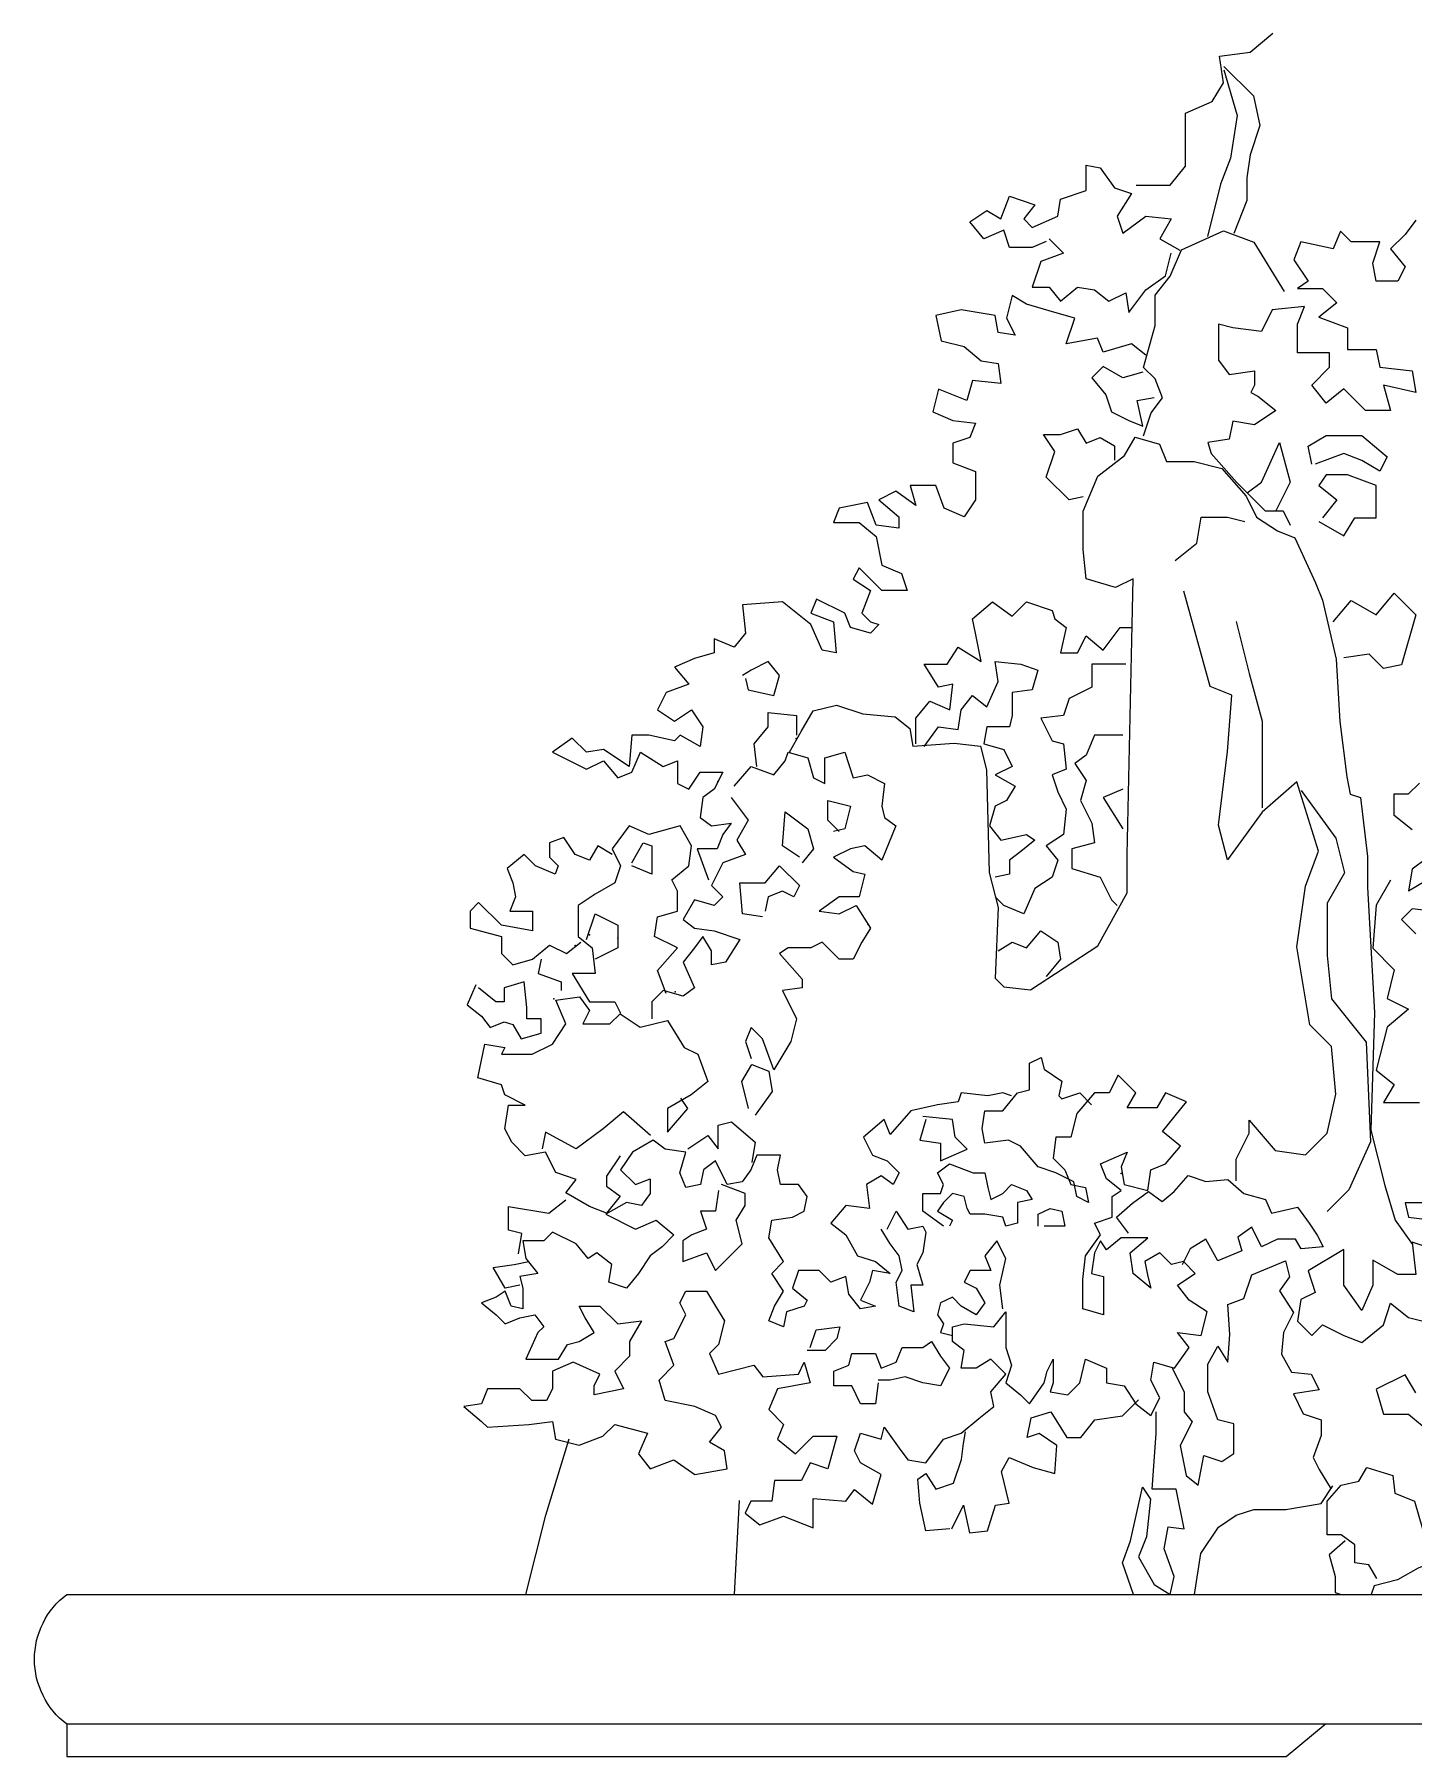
# Model space of a CAD drawing. Extents: x 36 to 981, y 1591 to 2057.
# Drawn here: x 36.2 to 237.2, y 1590.6 to 1841.5 of the extents above; entities that cross this region are included whole.
import ezdxf

# ---------------------------------------------------------------- set-up
doc = ezdxf.new("R2010")
doc.units = 0
doc.header["$LTSCALE"] = 0.9
doc.header["$MEASUREMENT"] = 0
doc.header["$PDSIZE"] = 15
for name, color, linetype in [('2', 2, 'CONTINUOUS'), ('3', 3, 'CONTINUOUS'), ('4', 4, 'CONTINUOUS')]:
    doc.layers.add(name, color=color, linetype=linetype)

msp = doc.modelspace()

# ---------------------------------------------------------------- linework, layer by layer
at = {"layer": '2'}
msp.add_lwpolyline([(976.5, 1614.2, -0.5), (976.5, 1595.3), (40.95, 1595.3, -0.5), (40.95, 1614.2)], format="xyb", close=True, dxfattribs=at)
msp.add_lwpolyline([(40.95, 1595.3), (40.95, 1590.58), (218.58, 1590.58), (224.26, 1595.3)], dxfattribs=at)
at = {"layer": '3'}
for points in [[(209.53, 1836.34), (211.44, 1829.66), (210.48, 1823.46), (209.05, 1819.65), (207.14, 1812.02)], [(183.65, 1811.29), (181.59, 1810.46), (178.28, 1810.46), (177.45, 1812.94), (174.56, 1811.7), (172.49, 1814.18), (174.97, 1815.83), (177.04, 1814.59), (178.28, 1817.9), (182, 1816.66), (180.35, 1814.59), (181.59, 1813.35), (185.31, 1815.01), (185.72, 1817.49), (189.44, 1818.72), (189.44, 1820.79), (189.44, 1822.44), (191.51, 1822.03), (193.58, 1819.14), (196.06, 1818.31), (193.99, 1815.01), (194.82, 1812.53), (198.13, 1815.01), (201.85, 1814.59), (200.2, 1811.7), (203.09, 1810.05)], [(237.48, 1814.4), (235.91, 1812.31), (233.82, 1810.22), (235.91, 1807.61), (234.87, 1805.52), (231.73, 1805.52), (231.21, 1808.13), (232.25, 1811.26), (228.07, 1811.26), (226.5, 1812.83), (225.46, 1810.22), (220.75, 1811.26), (219.71, 1808.65), (221.8, 1805.52), (220.23, 1804.47), (223.89, 1804.47), (225.98, 1802.38), (223.37, 1800.29), (227.55, 1798.73), (227.55, 1795.59), (231.73, 1795.59), (232.25, 1792.98), (236.96, 1792.46), (237.48, 1789.32), (232.77, 1790.37), (233.82, 1786.71), (230.16, 1786.71), (227.02, 1789.85), (224.41, 1787.76), (222.32, 1790.37), (224.93, 1792.98), (224.93, 1795.07), (221.8, 1795.07), (220.23, 1795.07), (220.23, 1799.25), (221.27, 1801.86), (216.57, 1801.34), (215, 1798.2), (210.82, 1798.73), (208.73, 1799.25), (208.73, 1794.03), (210.3, 1791.94), (213.96, 1792.46), (213.96, 1790.37), (213.43, 1789.32), (214.48, 1788.8), (217.09, 1786.71), (213.96, 1784.62), (210.82, 1785.14), (210.3, 1782.53), (207.16, 1782.01), (207.68, 1780.44), (211.34, 1776.26), (215.52, 1772.09), (218.14, 1772.09), (219.18, 1770)], [(184.07, 1811.7), (186.13, 1809.63), (182.83, 1808.39), (181.59, 1804.67), (184.07, 1804.67), (185.72, 1802.61), (188.2, 1804.67), (190.68, 1804.26), (192.75, 1802.61), (195.23, 1803.85), (195.65, 1800.95), (198.13, 1804.26), (201.02, 1806.33), (201.85, 1809.63)], [(198.13, 1794.76), (196.06, 1796.41), (191.92, 1795.17), (191.1, 1797.24), (186.55, 1796.41), (187.79, 1800.13), (184.89, 1800.95), (180.76, 1802.19), (178.69, 1803.43), (177.86, 1800.13), (179.1, 1797.65), (176.62, 1798.06), (176.21, 1800.54), (171.25, 1801.37), (167.53, 1800.54), (168.35, 1796.82), (171.66, 1796), (174.14, 1793.93), (176.62, 1793.52), (177.04, 1790.62), (172.9, 1791.04), (172.07, 1788.14), (167.94, 1789.8), (167.11, 1786.49), (170.01, 1785.25), (173.31, 1784.84), (172.49, 1782.77), (170.01, 1781.95), (170.01, 1779.05), (173.31, 1777.81), (173.31, 1773.68), (171.66, 1771.2), (168.77, 1772.44), (167.53, 1775.75), (163.8, 1775.75), (164.63, 1772.85), (161.74, 1774.92), (159.25, 1773.68), (162.15, 1771.2), (162.15, 1769.55), (158.84, 1769.96), (157.6, 1773.27), (153.46, 1772.44), (152.64, 1770.37), (156.36, 1770.37), (158.84, 1768.31), (159.67, 1764.17), (162.56, 1762.94), (163.39, 1760.46), (159.67, 1760.46), (156.36, 1763.76), (155.53, 1762.11), (158.01, 1760.46), (156.77, 1757.15), (158.01, 1755.91), (159.25, 1755.5), (158.01, 1754.26), (155.12, 1755.08), (154.29, 1757.15), (150.16, 1759.22), (149.33, 1757.15), (152.64, 1755.91), (153.05, 1751.36), (150.98, 1751.78), (149.33, 1755.5), (145.19, 1758.8), (139.4, 1758.39), (139.82, 1754.26), (138.16, 1752.19), (135.27, 1753.43), (135.27, 1751.36), (132.37, 1750.54), (129.48, 1749.3), (131.55, 1746.82), (128.24, 1745.58), (127, 1743.1), (129.48, 1741.45), (131.96, 1743.1), (133.61, 1740.62), (133.2, 1737.73), (130.31, 1739.38), (129.48, 1738.55), (125.76, 1739.38), (123.28, 1739.38), (122.86, 1734.83), (119.14, 1737.31), (116.66, 1736.9), (114.59, 1738.97), (111.7, 1736.9), (116.66, 1734.42), (119.14, 1735.66), (121.21, 1733.18), (123.28, 1734.01), (124.52, 1736.9), (127.82, 1734.83), (129.89, 1735.66), (129.89, 1732.35), (131.55, 1731.53), (133.2, 1734.01), (136.51, 1734.01), (135.27, 1731.53), (133.61, 1730.29), (133.2, 1727.39), (134.86, 1726.16), (137.75, 1726.57), (136.51, 1724.92), (135.68, 1722.85), (132.79, 1722.85), (134.44, 1718.3)], [(197.71, 1792.28), (194.82, 1791.45), (191.92, 1793.1), (190.27, 1791.45), (192.34, 1788.97), (193.17, 1786.49), (195.65, 1785.25), (197.71, 1784.42), (196.89, 1788.14), (199.37, 1788.56)], [(189.03, 1774.09), (186.96, 1773.68), (183.65, 1776.99), (184.89, 1780.71), (183.24, 1783.18), (185.72, 1783.18), (188.2, 1784.01), (189.44, 1781.95), (191.51, 1782.77), (193.58, 1781.53), (193.58, 1779.47)], [(212.91, 1774.7), (215, 1776.26), (217.62, 1782.01), (219.18, 1776.26), (217.09, 1772.09)], [(222.32, 1778.88), (221.8, 1781.49), (224.41, 1783.06), (229.64, 1783.06), (233.3, 1779.92), (232.25, 1777.83), (229.64, 1779.4), (227.02, 1780.44), (222.84, 1778.88)], [(223.37, 1770.52), (227.02, 1768.43), (228.59, 1771.04), (231.73, 1771.04), (231.73, 1775.74), (227.55, 1777.31), (224.41, 1777.31), (223.37, 1775.74), (225.98, 1773.65), (223.89, 1771.04)], [(202.44, 1764.82), (205.6, 1767.34), (206.23, 1771.14), (210.03, 1771.14), (212.56, 1770.5)], [(164.63, 1738.14), (164.63, 1741.86), (166.7, 1744.34), (169.59, 1743.1), (170.01, 1746.82), (167.94, 1746.4), (165.87, 1749.71), (169.18, 1749.71), (170.83, 1752.19), (174.14, 1750.12), (173.31, 1754.26), (172.9, 1756.32), (175.8, 1758.8), (178.69, 1756.74), (180.76, 1758.8), (184.48, 1757.56), (184.89, 1756.32), (186.55, 1755.08), (185.72, 1751.36), (188.2, 1751.36), (189.44, 1753.84), (191.92, 1751.78), (194.41, 1755.08), (196.06, 1755.08)], [(225.46, 1755.89), (228.07, 1759.03), (231.73, 1756.94), (234.34, 1760.07), (237.48, 1756.94), (235.39, 1749.62), (232.77, 1749.1), (230.68, 1751.19), (227.02, 1750.67)], [(139.82, 1747.64), (140.23, 1745.99), (143.95, 1745.17), (144.78, 1748.06), (143.13, 1750.12), (140.64, 1748.88), (139.4, 1748.06)], [(165.87, 1737.73), (167.94, 1740.62), (170.83, 1740.21), (171.25, 1743.1), (172.9, 1745.17), (174.97, 1743.51), (176.62, 1747.23), (176.21, 1750.12), (179.93, 1749.71), (182.41, 1748.88), (181.59, 1745.99), (178.69, 1745.58), (178.69, 1742.27), (178.28, 1740.62), (174.97, 1740.62), (174.56, 1738.14), (177.45, 1737.31), (178.69, 1734.83), (176.21, 1733.59), (179.1, 1731.94), (177.86, 1729.87), (176.21, 1729.05), (175.38, 1726.16), (177.04, 1724.09), (180.76, 1724.92), (182, 1724.09), (179.93, 1722.44), (178.28, 1721.2), (178.28, 1719.13), (176.21, 1718.72)], [(195.23, 1749.71), (190.27, 1749.71), (190.27, 1746.4), (186.96, 1744.75), (186.13, 1742.27), (182.83, 1741.86), (184.48, 1738.55), (186.13, 1738.14), (186.55, 1734.42), (184.48, 1733.59), (185.31, 1731.11), (186.55, 1728.63), (186.13, 1724.92), (183.65, 1723.26), (185.31, 1721.2), (184.48, 1718.72), (182, 1717.06), (180.35, 1713.34), (177.45, 1714.58), (176.21, 1715.82)], [(141.47, 1734.83), (141.06, 1738.14), (143.13, 1740.62), (143.13, 1742.69), (147.26, 1742.27), (147.26, 1739.38)], [(194.82, 1739.38), (190.68, 1739.38), (189.44, 1736.49), (187.79, 1735.25), (189.44, 1732.77), (188.62, 1729.87), (190.27, 1726.57), (190.68, 1723.68), (187.38, 1722.85), (187.38, 1719.96), (191.51, 1718.72), (193.17, 1715.41), (193.99, 1714.58)], [(138.16, 1731.94), (140.64, 1734.83), (143.95, 1733.59), (145.61, 1735.66), (146.02, 1736.9), (148.92, 1736.07), (149.74, 1733.18), (151.4, 1732.35), (151.4, 1736.07), (154.29, 1736.9), (155.53, 1733.18), (157.6, 1733.59), (160.08, 1732.35), (159.67, 1729.05), (160.08, 1727.39), (161.74, 1726.16), (159.67, 1721.2), (157.19, 1723.26), (155.12, 1722.85), (152.64, 1721.61), (155.53, 1719.54), (157.19, 1719.13), (156.36, 1715.82), (153.46, 1715.82), (150.57, 1713.76), (153.46, 1713.34), (155.95, 1714.58), (158.01, 1711.28), (156.77, 1709.21), (155.53, 1706.73), (153.46, 1706.73), (150.98, 1709.21), (149.33, 1708.39), (146.02, 1708.39), (144.78, 1707.56), (148.09, 1703.84), (148.09, 1702.6), (145.19, 1702.19), (147.26, 1698.05), (146.43, 1694.75), (143.95, 1690.61), (142.3, 1695.16), (140.64, 1696.81), (139.82, 1694.75), (140.64, 1692.27)], [(194.82, 1731.53), (191.92, 1730.29), (194.82, 1725.74)], [(220.78, 1731.32), (225.84, 1724.37), (227.1, 1719.31), (224.57, 1714.89), (224.57, 1707.3), (225.21, 1700.98), (230.26, 1694.66), (230.9, 1680.12), (227.73, 1673.17), (224.57, 1670.01)], [(236.96, 1725.59), (234.34, 1727.68), (234.34, 1730.82), (236.43, 1730.82), (238, 1732.38)], [(137.75, 1730.29), (140.23, 1726.98), (138.58, 1724.09), (139.82, 1722.02), (136.51, 1720.78), (134.86, 1717.48), (136.51, 1715.82), (135.27, 1714.58), (132.37, 1715.41), (130.72, 1712.52), (132.37, 1711.28), (135.27, 1710.86), (138.99, 1709.62), (136.92, 1706.32), (134.86, 1705.91), (134.86, 1707.97), (133.61, 1710.04), (132.37, 1708.39), (130.72, 1706.32), (132.37, 1702.6), (130.72, 1701.36), (127.82, 1702.19), (126.17, 1700.53), (126.17, 1698.05)], [(153.46, 1725.33), (151.81, 1726.98), (151.81, 1729.87), (155.12, 1729.05), (154.29, 1725.74), (152.64, 1725.33)], [(147.68, 1721.61), (145.19, 1723.26), (145.61, 1728.22), (148.92, 1725.74), (149.74, 1722.85), (148.09, 1720.78)], [(120.38, 1722.02), (118.31, 1723.26), (117.07, 1721.2), (115, 1722.02), (113.35, 1724.5), (111.28, 1723.68), (111.28, 1721.61), (112.52, 1720.37), (112.11, 1719.13), (109.22, 1720.37), (107.56, 1722.02), (105.08, 1719.96), (105.91, 1717.89), (106.32, 1715.82), (105.49, 1713.76), (108.8, 1713.76), (108.8, 1710.86), (104.25, 1711.69), (100.94, 1715), (99.7, 1713.76), (99.7, 1711.28), (104.25, 1710.04), (104.25, 1707.56), (105.91, 1705.91), (108.8, 1706.73), (111.28, 1708.8), (113.76, 1707.56), (115.83, 1709.21)], [(128.24, 1701.77), (127, 1705.08), (129.89, 1708.39), (126.58, 1710.04), (127, 1712.93), (129.89, 1713.76), (129.89, 1716.65), (129.07, 1718.3), (131.55, 1720.37), (131.96, 1723.26), (130.31, 1726.16), (125.76, 1724.92), (122.86, 1726.16), (120.38, 1722.85), (121.62, 1720.37), (120.79, 1717.89), (117.9, 1716.24), (115.42, 1714.58), (115.42, 1710.04), (117.49, 1708.39), (117.9, 1704.67), (114.59, 1704.67), (117.07, 1700.53), (120.79, 1700.53), (121.62, 1698.88)], [(123.28, 1720.78), (124.93, 1723.68), (126.17, 1723.26), (126.17, 1719.13), (123.28, 1720.37)], [(239.05, 1721.41), (236.96, 1719.85), (236.43, 1716.71), (239.05, 1718.28)], [(142.3, 1712.93), (139.4, 1713.34), (138.99, 1717.89), (142.71, 1717.89), (144.78, 1720.37), (147.68, 1717.48), (146.85, 1715.82), (145.19, 1716.65), (143.13, 1715.82), (142.71, 1713.76)], [(233.82, 1718.28), (231.73, 1714.62), (231.21, 1708.35), (234.34, 1705.22), (233.3, 1701.04), (236.43, 1699.47), (233.3, 1696.86), (231.73, 1690.59), (234.34, 1688.5), (232.77, 1685.89), (238, 1685.89)], [(241.14, 1713.58), (236.96, 1714.1), (235.39, 1712.53), (237.48, 1710.44)], [(116.66, 1709.62), (117.9, 1713.34), (121.21, 1711.69), (121.21, 1708.39), (117.9, 1706.73)], [(176.62, 1707.97), (178.69, 1709.21), (180.76, 1708.39), (182.83, 1710.86), (185.31, 1709.21), (185.72, 1706.73), (183.65, 1704.25)], [(110.04, 1706.73), (109.63, 1704.67), (112.94, 1703.43), (112.94, 1702.19)], [(100.53, 1703.01), (99.29, 1700.12), (101.36, 1698.47), (102.6, 1696.81), (104.67, 1697.64), (105.91, 1697.23), (107.15, 1695.16), (110.04, 1695.99), (110.04, 1698.05), (107.97, 1698.05), (107.97, 1699.71), (107.56, 1703.43), (104.67, 1702.6), (104.67, 1700.53), (103.43, 1700.53), (100.94, 1702.6)], [(121.54, 1678.11), (119.57, 1675.16), (119.57, 1673.68), (121.54, 1672.2), (119.57, 1669.74), (117.1, 1670.73), (113.65, 1672.7), (115.13, 1674.67), (112.17, 1675.65), (110.69, 1678.61), (107.74, 1678.11), (105.76, 1680.08), (104.78, 1682.05), (105.27, 1685.5), (107.74, 1685.5), (104.78, 1686.98), (104.29, 1688.46), (100.84, 1689.44), (101.82, 1694.37), (104.78, 1693.88), (104.29, 1692.89), (108.72, 1692.89), (111.68, 1694.37), (113.65, 1697.32), (112.17, 1700.77), (115.62, 1701.26), (117.1, 1699.29), (116.12, 1697.32), (120.06, 1697.32), (121.54, 1698.8), (124.49, 1696.83), (128.44, 1697.82), (130.9, 1693.88), (132.87, 1692.89), (134.35, 1688.95), (131.89, 1686.98), (128.44, 1685.01), (128.44, 1681.56), (131.4, 1685.01), (130.41, 1686.49)], [(122.93, 1648.89), (120.77, 1646.74), (122.07, 1644.15), (117.75, 1643.29), (117.75, 1644.58), (118.61, 1646.31), (114.73, 1648.03), (111.71, 1646.74), (111.71, 1644.15), (110.85, 1642.43), (108.69, 1642.43), (106.96, 1644.15), (102.22, 1644.15), (101.35, 1641.99), (98.77, 1641.56), (101.35, 1639.41), (102.22, 1638.55), (108.26, 1638.98), (111.71, 1639.41), (112.14, 1636.82), (115.59, 1635.96), (119.05, 1637.25), (120.77, 1638.98), (125.52, 1637.68), (124.22, 1634.66), (125.95, 1632.51), (129.4, 1633.8), (132.42, 1631.65), (137.17, 1632.51), (136.74, 1635.1), (134.58, 1636.39), (136.31, 1638.55), (135.44, 1640.27), (132.42, 1641.56), (128.11, 1642.43), (127.24, 1645.44), (129.4, 1647.6), (128.11, 1651.05), (129.4, 1651.48), (131.13, 1654.93), (130.26, 1656.66), (131.13, 1658.38), (134.15, 1658.38), (135.44, 1656.22), (136.74, 1654.07), (135.87, 1650.62), (134.58, 1649.32), (135.87, 1646.31), (141.05, 1647.6), (142.35, 1645.88), (147.52, 1646.31), (148.39, 1648.03), (149.25, 1645.01), (144.5, 1644.15), (143.21, 1641.13), (145.37, 1638.98), (144.5, 1636.82), (147.09, 1634.66), (149.68, 1637.25), (153.13, 1637.25), (151.84, 1632.51), (149.25, 1633.37), (147.96, 1630.78), (144.07, 1630.78), (143.64, 1627.77), (140.62, 1627.77), (139.76, 1626.04), (141.91, 1624.32), (145.37, 1625.61), (149.68, 1623.88), (149.68, 1628.2), (154.43, 1627.77), (155.72, 1629.49), (158.31, 1627.33), (159.61, 1631.65), (156.59, 1633.37), (155.72, 1635.1), (156.59, 1637.68), (159.61, 1636.82), (160.04, 1638.55), (162.19, 1635.53), (163.49, 1633.8), (166.08, 1633.37), (168.67, 1636.82), (171.26, 1637.68), (173.84, 1639.84), (176, 1641.56), (175.57, 1643.72), (177.73, 1646.31), (175.57, 1648.46), (173.41, 1647.17), (171.26, 1647.17), (171.69, 1649.76), (169.96, 1651.05), (169.96, 1653.21), (171.69, 1653.64), (176, 1653.21), (177.73, 1655.36), (177.73, 1652.34), (177.73, 1650.19), (178.59, 1647.6), (177.73, 1645.01), (179.89, 1643.29), (181.18, 1641.99), (183.34, 1645.01), (183.77, 1646.74), (184.63, 1648.46), (184.63, 1645.01), (184.2, 1643.72), (186.79, 1643.29), (188.52, 1645.01), (189.38, 1648.46), (192.4, 1647.17), (192.4, 1645.01), (194.99, 1644.58), (196.71, 1641.99), (198.87, 1640.27), (200.17, 1642.86), (198.87, 1645.44), (199.3, 1648.03), (202.32, 1647.17), (204.48, 1650.19), (202.75, 1652.34), (206.21, 1651.91), (207.07, 1655.36), (204.48, 1657.09), (202.75, 1659.24), (205.34, 1660.97), (203.62, 1662.69), (201.89, 1662.26), (200.17, 1663.99), (198.01, 1662.69), (198.44, 1660.54), (198.87, 1658.81), (196.28, 1660.97), (195.85, 1663.99), (198.44, 1666.14), (194.56, 1666.14), (192.4, 1664.42), (191.54, 1665.71), (190.67, 1663.99), (190.24, 1660.97), (191.97, 1660.54), (191.97, 1656.66), (191.97, 1654.93), (188.95, 1655.79), (188.95, 1660.1), (189.38, 1663.55), (191.54, 1666.57), (190.67, 1668.3), (193.26, 1669.16), (193.26, 1672.18), (194.56, 1673.04), (192.4, 1674.76), (191.54, 1676.92), (195.42, 1678.65), (194.56, 1676.49), (194.99, 1673.9), (198.44, 1673.04), (198.87, 1676.06), (201.03, 1676.92), (203.19, 1679.51), (200.6, 1681.66), (204.05, 1685.98), (201.03, 1687.27), (199.73, 1685.11), (197.15, 1685.11), (195.42, 1685.11), (196.71, 1687.27), (194.12, 1689.86), (192.83, 1687.27), (190.67, 1687.27), (188.08, 1684.25), (187.22, 1680.8), (185.06, 1680.8), (184.63, 1677.78), (186.36, 1676.06), (187.22, 1673.9), (189.38, 1673.47), (189.81, 1671.32), (188.08, 1672.18), (187.65, 1674.33), (185.06, 1675.63), (182.47, 1676.49), (179.89, 1679.51), (178.16, 1680.37), (174.71, 1679.94), (174.28, 1682.1), (174.71, 1684.68), (177.3, 1684.68), (179.45, 1687.27), (181.18, 1687.7), (181.18, 1691.58), (182.91, 1692.44), (183.34, 1690.72), (185.93, 1688.99), (185.49, 1686.84), (185.93, 1686.41), (188.52, 1687.27), (190.24, 1685.54)], [(140.27, 1685.01), (139.28, 1688.95), (140.76, 1691.41), (143.23, 1690.43), (143.72, 1687.47), (141.25, 1684.02)], [(178.59, 1686.84), (177.3, 1687.27), (175.14, 1686.84), (171.26, 1687.27), (170.82, 1685.98), (167.8, 1685.54), (163.92, 1684.68), (160.9, 1681.23), (160.04, 1683.39), (157.02, 1680.8), (158.31, 1678.21), (160.47, 1677.35), (162.19, 1675.63), (161.33, 1673.9), (159.61, 1675.2), (157.45, 1673.9), (157.88, 1670.45), (154.43, 1670.88), (152.27, 1668.3), (154.43, 1666.57), (156.15, 1663.55), (158.74, 1662.69), (160.9, 1660.97), (158.31, 1661.4), (157.88, 1659.67), (156.59, 1657.09), (158.74, 1656.22), (156.59, 1655.79), (154.86, 1657.95), (154.43, 1660.54), (152.27, 1659.67), (150.54, 1661.4), (147.52, 1661.4), (146.66, 1658.81), (148.82, 1657.09), (148.39, 1656.22), (145.8, 1655.36), (145.37, 1653.21), (143.21, 1654.07), (144.07, 1656.22), (145.37, 1658.38), (143.64, 1660.97), (145.37, 1662.69), (143.21, 1666.14), (143.64, 1668.73), (146.66, 1669.16), (148.39, 1670.02), (148.82, 1672.18), (147.52, 1673.9), (144.94, 1673.9), (144.5, 1676.06), (144.94, 1678.21), (141.48, 1678.21), (140.62, 1676.06), (139.33, 1674.33), (137.17, 1673.9), (135.44, 1677.35), (133.72, 1676.06), (133.28, 1673.9), (131.13, 1673.47), (130.26, 1675.63), (131.13, 1678.65), (128.11, 1679.08), (126.38, 1680.37), (123.36, 1678.65), (121.63, 1676.06), (123.79, 1673.9), (125.95, 1674.76), (125.95, 1672.61), (124.66, 1670.88), (122.5, 1671.32), (119.48, 1669.59), (123.79, 1667.43), (126.81, 1668.73), (129.4, 1666.57), (127.68, 1664.85), (125.95, 1663.55), (124.22, 1660.97), (122.5, 1658.81), (119.91, 1659.67), (120.34, 1662.26), (118.18, 1663.99), (116.89, 1663.12), (115.16, 1665.28), (111.71, 1667), (110.42, 1665.71), (107.4, 1665.71), (107.83, 1663.12), (109.55, 1660.97), (106.96, 1660.54), (107.4, 1658.81), (107.4, 1655.79), (105.67, 1656.22), (104.81, 1658.38), (103.51, 1657.52), (101.35, 1656.66), (103.51, 1654.93), (104.81, 1653.64), (106.96, 1654.5), (109.12, 1654.93), (110.42, 1653.21), (109.55, 1652.34), (107.83, 1648.46), (112.57, 1648.46), (113.87, 1650.62), (115.59, 1651.05), (117.75, 1652.34), (116.46, 1654.5), (115.59, 1656.22), (118.61, 1656.22), (121.2, 1653.64), (124.66, 1654.07), (122.93, 1651.05), (122.93, 1648.89)], [(125.97, 1681.07), (122.03, 1684.52), (119.07, 1682.05), (115.13, 1679.1), (110.69, 1681.56), (110.2, 1679.1)], [(166.08, 1683.39), (165.22, 1680.37), (168.24, 1679.94), (168.24, 1677.35), (172.12, 1679.08), (170.39, 1680.8), (169.96, 1683.39), (165.65, 1683.82)], [(131.4, 1679.1), (134.35, 1681.07), (135.83, 1679.1), (135.83, 1682.55), (137.8, 1683.04), (141.25, 1680.08), (140.76, 1677.13)], [(168.67, 1667.87), (165.65, 1670.02), (165.65, 1672.61), (168.24, 1672.61), (168.67, 1673.9), (167.8, 1675.63), (169.53, 1676.92), (172.98, 1675.63), (174.71, 1675.63), (175.14, 1673.47), (175.57, 1671.75), (177.3, 1672.61), (178.59, 1673.9), (180.75, 1673.04), (181.61, 1671.75), (179.45, 1671.32), (179.45, 1669.16), (179.45, 1668.3), (177.73, 1667.87), (177.3, 1669.16), (174.71, 1669.59), (172.55, 1669.59), (172.12, 1670.45), (171.69, 1672.18), (169.96, 1672.61), (168.67, 1671.32), (167.8, 1670.02), (169.96, 1668.73), (169.53, 1667.87)], [(135.87, 1673.04), (135.44, 1670.02), (133.28, 1670.02), (134.15, 1667.43), (131.99, 1666.57), (130.7, 1665.71), (130.7, 1662.69), (134.15, 1663.99), (135.44, 1661.4), (137.6, 1663.55), (139.33, 1665.28), (138.46, 1668.73), (139.76, 1670.88), (139.76, 1672.61), (136.31, 1673.9)], [(195.62, 1666.84), (193.88, 1669.15), (196.2, 1671.18), (198.52, 1672.91), (200.54, 1671.47), (202.28, 1672.91), (204.31, 1675.23), (206.91, 1674.36), (210.09, 1674.65), (212.41, 1672.63), (215.59, 1671.76), (216.46, 1669.73), (220.23, 1670.6), (221.96, 1668.29), (223.12, 1666.55), (223.99, 1664.82), (220.8, 1664.53), (219.94, 1665.97), (217.33, 1665.97), (215.02, 1664.82), (213.57, 1667.71), (211.54, 1666.26), (212.12, 1664.24), (208.65, 1662.79), (206.91, 1665.97), (204.59, 1664.53), (203.44, 1662.21)], [(106.75, 1663.83), (107.24, 1666.79), (105.27, 1667.28), (105.27, 1670.73), (111.19, 1669.74), (113.65, 1671.71)], [(239.57, 1671.27), (235.91, 1671.27), (236.43, 1669.18), (240.62, 1668.65)], [(160.47, 1667.43), (161.76, 1670.02), (163.49, 1667.43), (165.65, 1667.87), (166.08, 1667), (165.65, 1663.99), (164.78, 1662.26), (165.65, 1659.24), (163.92, 1659.24), (164.35, 1655.36), (162.19, 1656.22), (161.76, 1659.67), (162.63, 1661.4), (162.19, 1663.55), (160.9, 1665.28), (159.61, 1667.43)], [(182.47, 1667.87), (182.47, 1669.59), (184.2, 1670.45), (185.93, 1670.02), (186.36, 1667.87), (183.34, 1667.87)], [(177.3, 1655.79), (176.87, 1659.24), (177.73, 1663.12), (176.43, 1665.71), (174.71, 1663.55), (175.57, 1661.4), (172.55, 1661.4), (171.69, 1659.67), (173.41, 1658.81), (174.71, 1656.66), (173.41, 1654.93), (171.26, 1656.22), (169.96, 1657.52), (168.24, 1656.66), (167.8, 1654.93), (168.67, 1653.64), (168.24, 1652.34), (169.96, 1651.91)], [(241.66, 1663.95), (236.96, 1665.52), (237.48, 1660.82), (234.87, 1660.82), (231.21, 1662.91), (231.21, 1659.25), (229.64, 1655.59), (227.02, 1659.25), (227.02, 1664.47), (221.8, 1661.34), (222.84, 1658.21), (220.75, 1657.16), (220.23, 1654.03), (222.32, 1651.94), (223.89, 1653.5), (227.02, 1651.94), (229.64, 1650.89), (232.77, 1653.5), (233.82, 1656.64), (236.43, 1654.55), (240.62, 1653.5)], [(106.96, 1659.24), (104.81, 1658.81), (103.08, 1661.83), (106.1, 1662.26), (108.26, 1662.69)], [(201.99, 1647.17), (203.73, 1643.7), (203.73, 1640.81), (204.88, 1639.36), (203.15, 1635.89), (204.02, 1631.55), (205.75, 1630.1), (206.62, 1634.44), (209.23, 1633.58), (210.96, 1634.73), (210.96, 1639.07), (208.65, 1639.65), (207.2, 1643.7), (207.2, 1647.75), (208.65, 1650.35), (210.09, 1648.04), (210.38, 1652.09), (210.09, 1656.43), (212.41, 1657.3), (213.57, 1660.77), (218.49, 1662.79), (219.07, 1660.48), (217.62, 1658.45), (219.65, 1655.27), (218.2, 1652.38), (217.91, 1649.2), (219.36, 1646.59), (222.25, 1646.3), (223.41, 1643.99), (219.65, 1643.41), (221.09, 1640.52), (223.7, 1639.65), (223.7, 1637.34), (222.54, 1634.15), (223.41, 1632.42), (225.15, 1629.53)], [(149.25, 1650.19), (150.11, 1652.77), (153.56, 1653.21), (153.13, 1651.48), (151.41, 1649.76), (148.82, 1649.76)], [(159.17, 1645.01), (158.74, 1641.99), (156.59, 1641.99), (155.29, 1644.58), (152.7, 1644.58), (152.7, 1646.74), (154.86, 1647.6), (155.29, 1649.32), (158.74, 1649.32), (159.61, 1647.17), (161.76, 1648.03), (162.63, 1650.19), (165.65, 1650.19), (166.94, 1651.05), (168.24, 1648.89), (169.53, 1647.17), (168.24, 1644.58), (165.65, 1645.01), (163.06, 1645.88), (160.9, 1645.44), (159.17, 1645.44)], [(237.48, 1643.58), (235.91, 1646.19), (231.73, 1644.1), (232.77, 1640.44), (236.43, 1640.44), (239.57, 1637.83)], [(169.86, 1623.74), (171.6, 1627.21), (172.46, 1623.16), (175.07, 1623.45), (176.23, 1627.21), (178.25, 1627.5), (177.1, 1632.13), (178.25, 1634.15), (181.73, 1632.71), (184.91, 1631.84), (185.2, 1635.89), (182.6, 1637.63), (180.86, 1637.05), (181.44, 1639.94), (184.33, 1640.81), (186.65, 1637.05), (188.67, 1637.05), (190.7, 1639.65), (194.75, 1640.23), (197.07, 1642.54)], [(196.37, 1614.2), (194.75, 1618.82), (195.91, 1622.01), (197.65, 1629.82), (198.81, 1628.08), (198.23, 1622.58), (197.07, 1619.69), (199.38, 1615.64), (201.7, 1614.2), (202.28, 1616.8), (200.83, 1620.85), (201.41, 1624.03), (203.73, 1623.74), (202.57, 1629.53), (199.09, 1629.53), (199.67, 1637.63), (199.67, 1640.81)], [(169.57, 1623.74), (166.1, 1623.45), (165.23, 1627.5), (164.94, 1630.97), (166.1, 1631.84), (167.54, 1629.53), (170.15, 1630.39), (171.31, 1633.87), (171.6, 1636.18), (171.89, 1637.91)], [(231.8, 1616.51), (230.65, 1618.53), (228.62, 1618.82), (228.62, 1621.43), (226.59, 1622.87), (224.57, 1622.87), (224.57, 1627.79), (226.59, 1630.1), (229.2, 1630.68), (230.36, 1632.71), (234.12, 1631.55), (234.41, 1628.95), (237.3, 1627.79), (238.46, 1623.74), (240.78, 1622.58), (241.07, 1620.27), (241.07, 1619.11)], [(227.17, 1622.01), (224.86, 1619.98), (225.73, 1616.8), (225.73, 1614.49), (226.62, 1614.2)]]:
    msp.add_lwpolyline(points, dxfattribs=at)
for p in [(147.22, 1738.88), (135.79, 1732.65), (157.66, 1711.86), (115, 1708.76), (117.08, 1710.32), (121.24, 1709.8), (129.55, 1702.01), (111.89, 1700.97), (194.56, 1675.51)]:
    msp.add_point(p, dxfattribs=at)
at = {"layer": '4'}
for points in [[(196.72, 1819.52), (201.7, 1819.52), (203.92, 1822.28), (203.92, 1826.16), (203.92, 1830.03), (207.79, 1831.69), (209.45, 1834.45), (208.9, 1838.33), (213.33, 1838.88), (216.65, 1841.64)], [(209.53, 1836.81), (213.82, 1832.52), (214.78, 1828.23), (213.34, 1823.94), (212.87, 1820.6), (212.87, 1817.27), (210.96, 1812.5)], [(197.83, 1783.01), (198.93, 1786.33), (200.59, 1788.54), (199.49, 1791.3), (197.83, 1792.96), (199.49, 1799.05), (199.49, 1803.47), (201.7, 1806.24), (203.36, 1810.11), (209.45, 1812.88), (213.88, 1811.22), (218.31, 1804.03)], [(146.24, 1736.93), (147.95, 1739.92), (149.66, 1742.92), (153.08, 1743.77), (156.94, 1742.49), (161.64, 1742.06), (163.78, 1740.35), (164.21, 1737.78), (170.2, 1738.21), (174.05, 1737.78), (174.91, 1734.36), (175.34, 1719.39), (176.62, 1714.26), (176.19, 1704), (177.48, 1702.71), (181.33, 1702.29), (191.17, 1708.7), (195.45, 1716.4), (195.45, 1721.96), (196.31, 1762.16), (193.74, 1760.88), (189.46, 1762.16), (189.03, 1766.44), (189.03, 1772), (191.17, 1777.13), (195.03, 1780.12), (196.61, 1782.78), (200.14, 1781.77), (201.15, 1779.24), (205.19, 1779.24), (209.23, 1778.23), (212.77, 1774.2), (214.28, 1771.17), (217.31, 1769.15), (219.84, 1768.14), (222.87, 1761.58), (223.88, 1759.06), (225.9, 1750.48), (226.4, 1741.39), (227.41, 1733.32), (227.92, 1730.79), (229.43, 1730.29), (230.44, 1721.71), (230.44, 1717.17), (231.45, 1699), (230.95, 1681.84), (232.97, 1673.77), (234.48, 1668.72), (237.01, 1665.19)], [(211.29, 1674.44), (211.29, 1677.6), (213.19, 1681.39), (213.19, 1683.28), (216.98, 1678.86), (221.41, 1678.23), (224.57, 1681.39), (225.84, 1687.08), (225.21, 1694.03), (222.04, 1697.19), (220.15, 1708.57), (221.41, 1717.41), (223.31, 1722.47), (220.15, 1732.58), (215.09, 1728.16), (210.03, 1721.21), (208.76, 1726.26), (210.03, 1737.01), (210.66, 1745.22), (207.5, 1746.49), (203.7, 1760.39)], [(211.29, 1755.97), (213.19, 1748.38), (215.09, 1741.43), (215.09, 1728.79)], [(107.83, 1614.2), (110.71, 1625.73), (114.14, 1636.85)], [(249.81, 1630.86), (248.52, 1627.44), (245.53, 1624.02), (245.53, 1620.6), (240.82, 1619.31), (237.83, 1618.03), (234.83, 1616.32), (231.41, 1615.46), (230.99, 1614.2)], [(205.26, 1614.2), (206.15, 1620.17), (208.72, 1624.02), (211.29, 1625.73), (213.86, 1626.58), (218.57, 1626.58), (223.7, 1627.44), (225.41, 1630.01)], [(138.24, 1614.2), (138.96, 1627.87)]]:
    msp.add_lwpolyline(points, dxfattribs=at)

doc.saveas('drawing.dxf')
